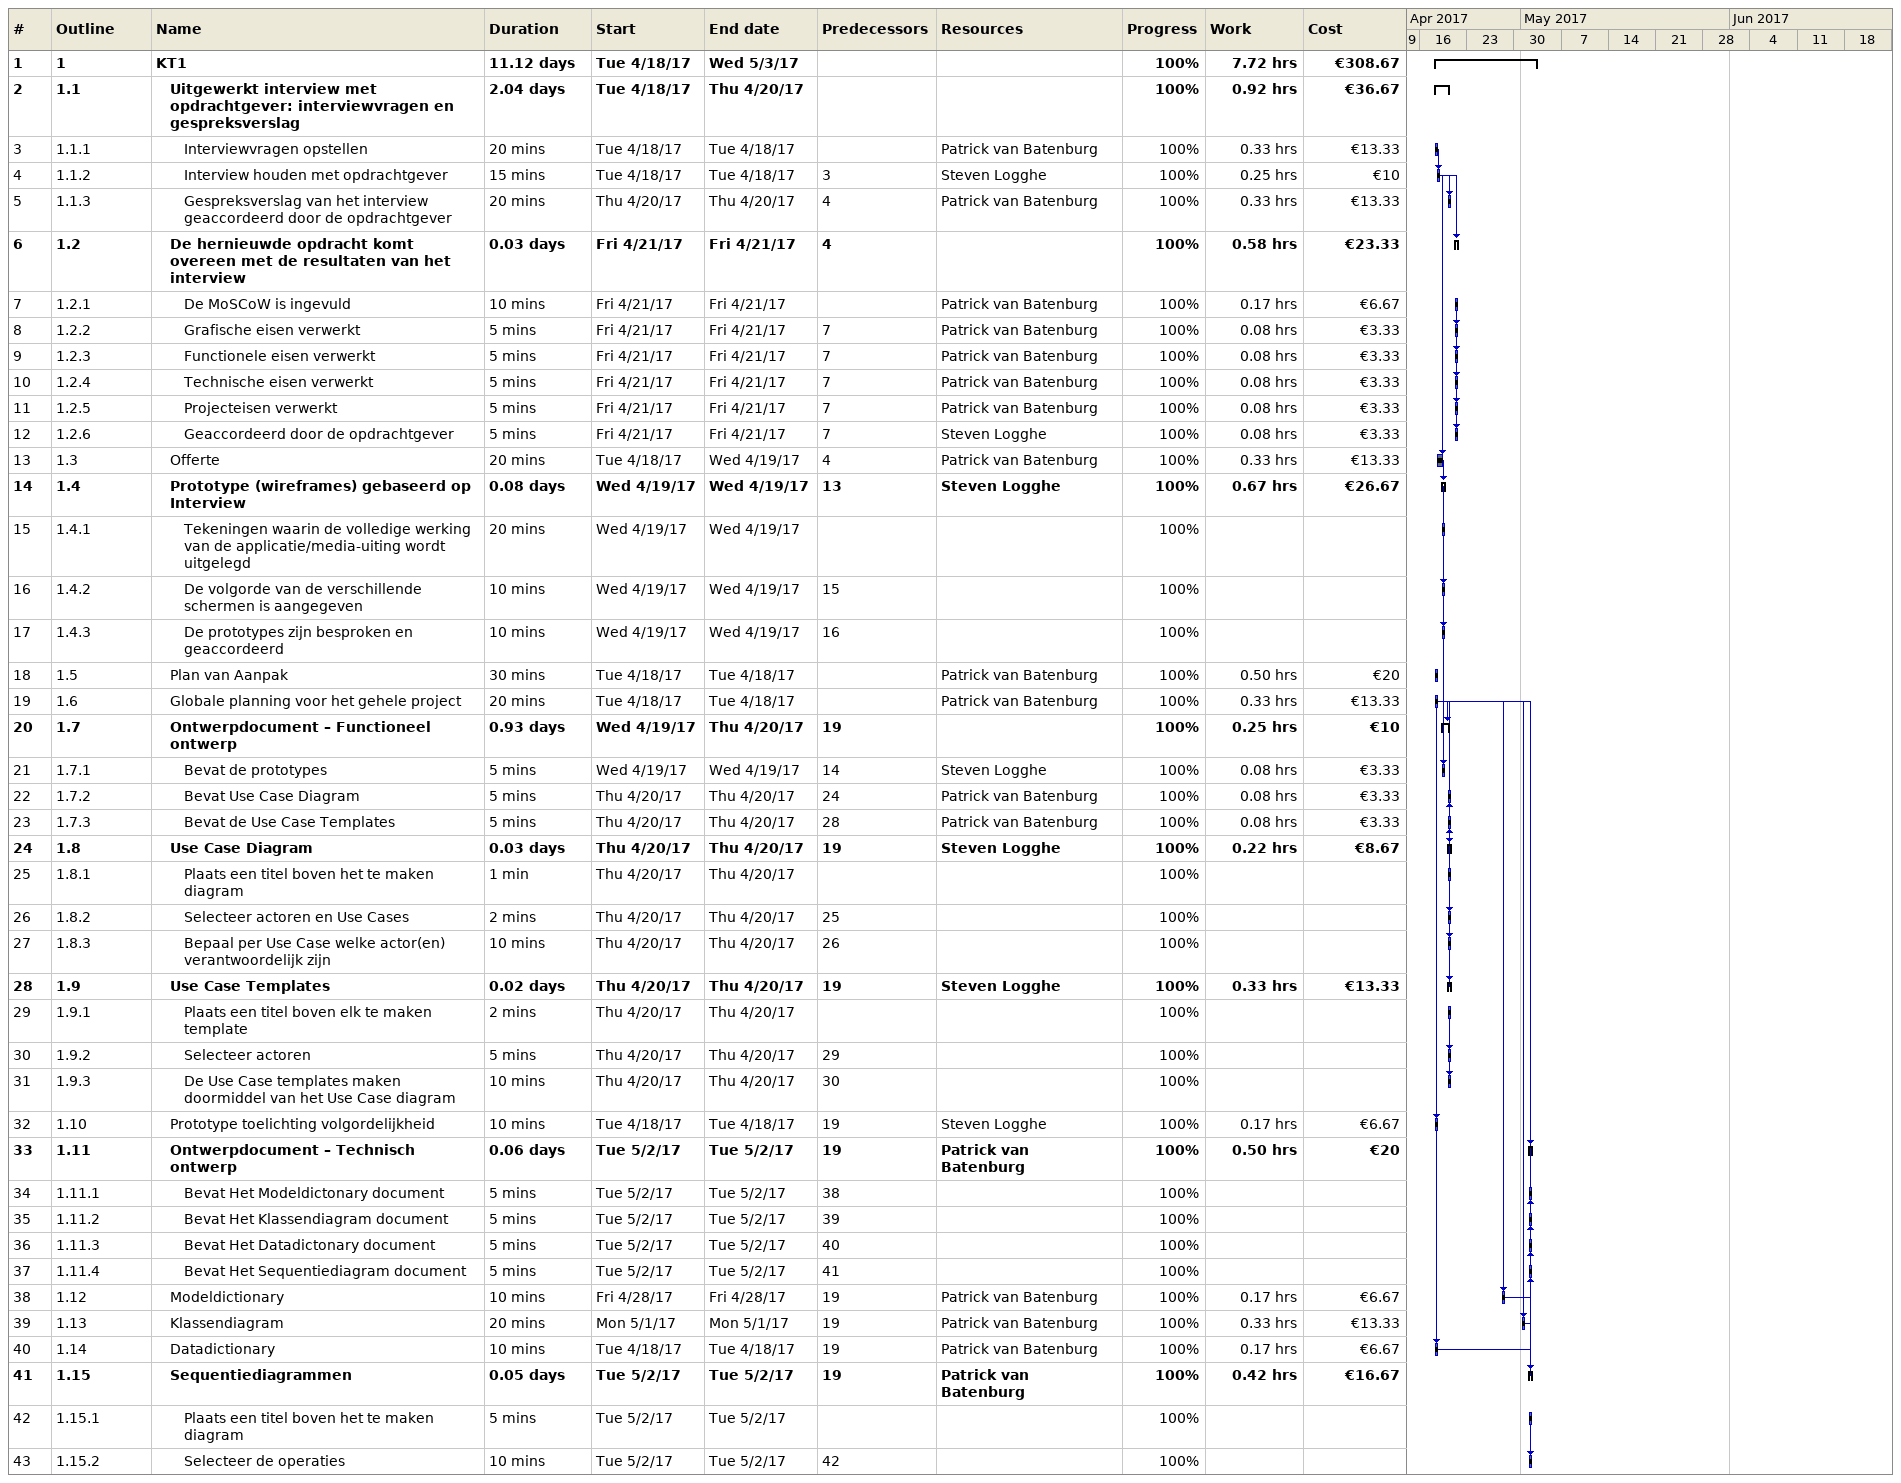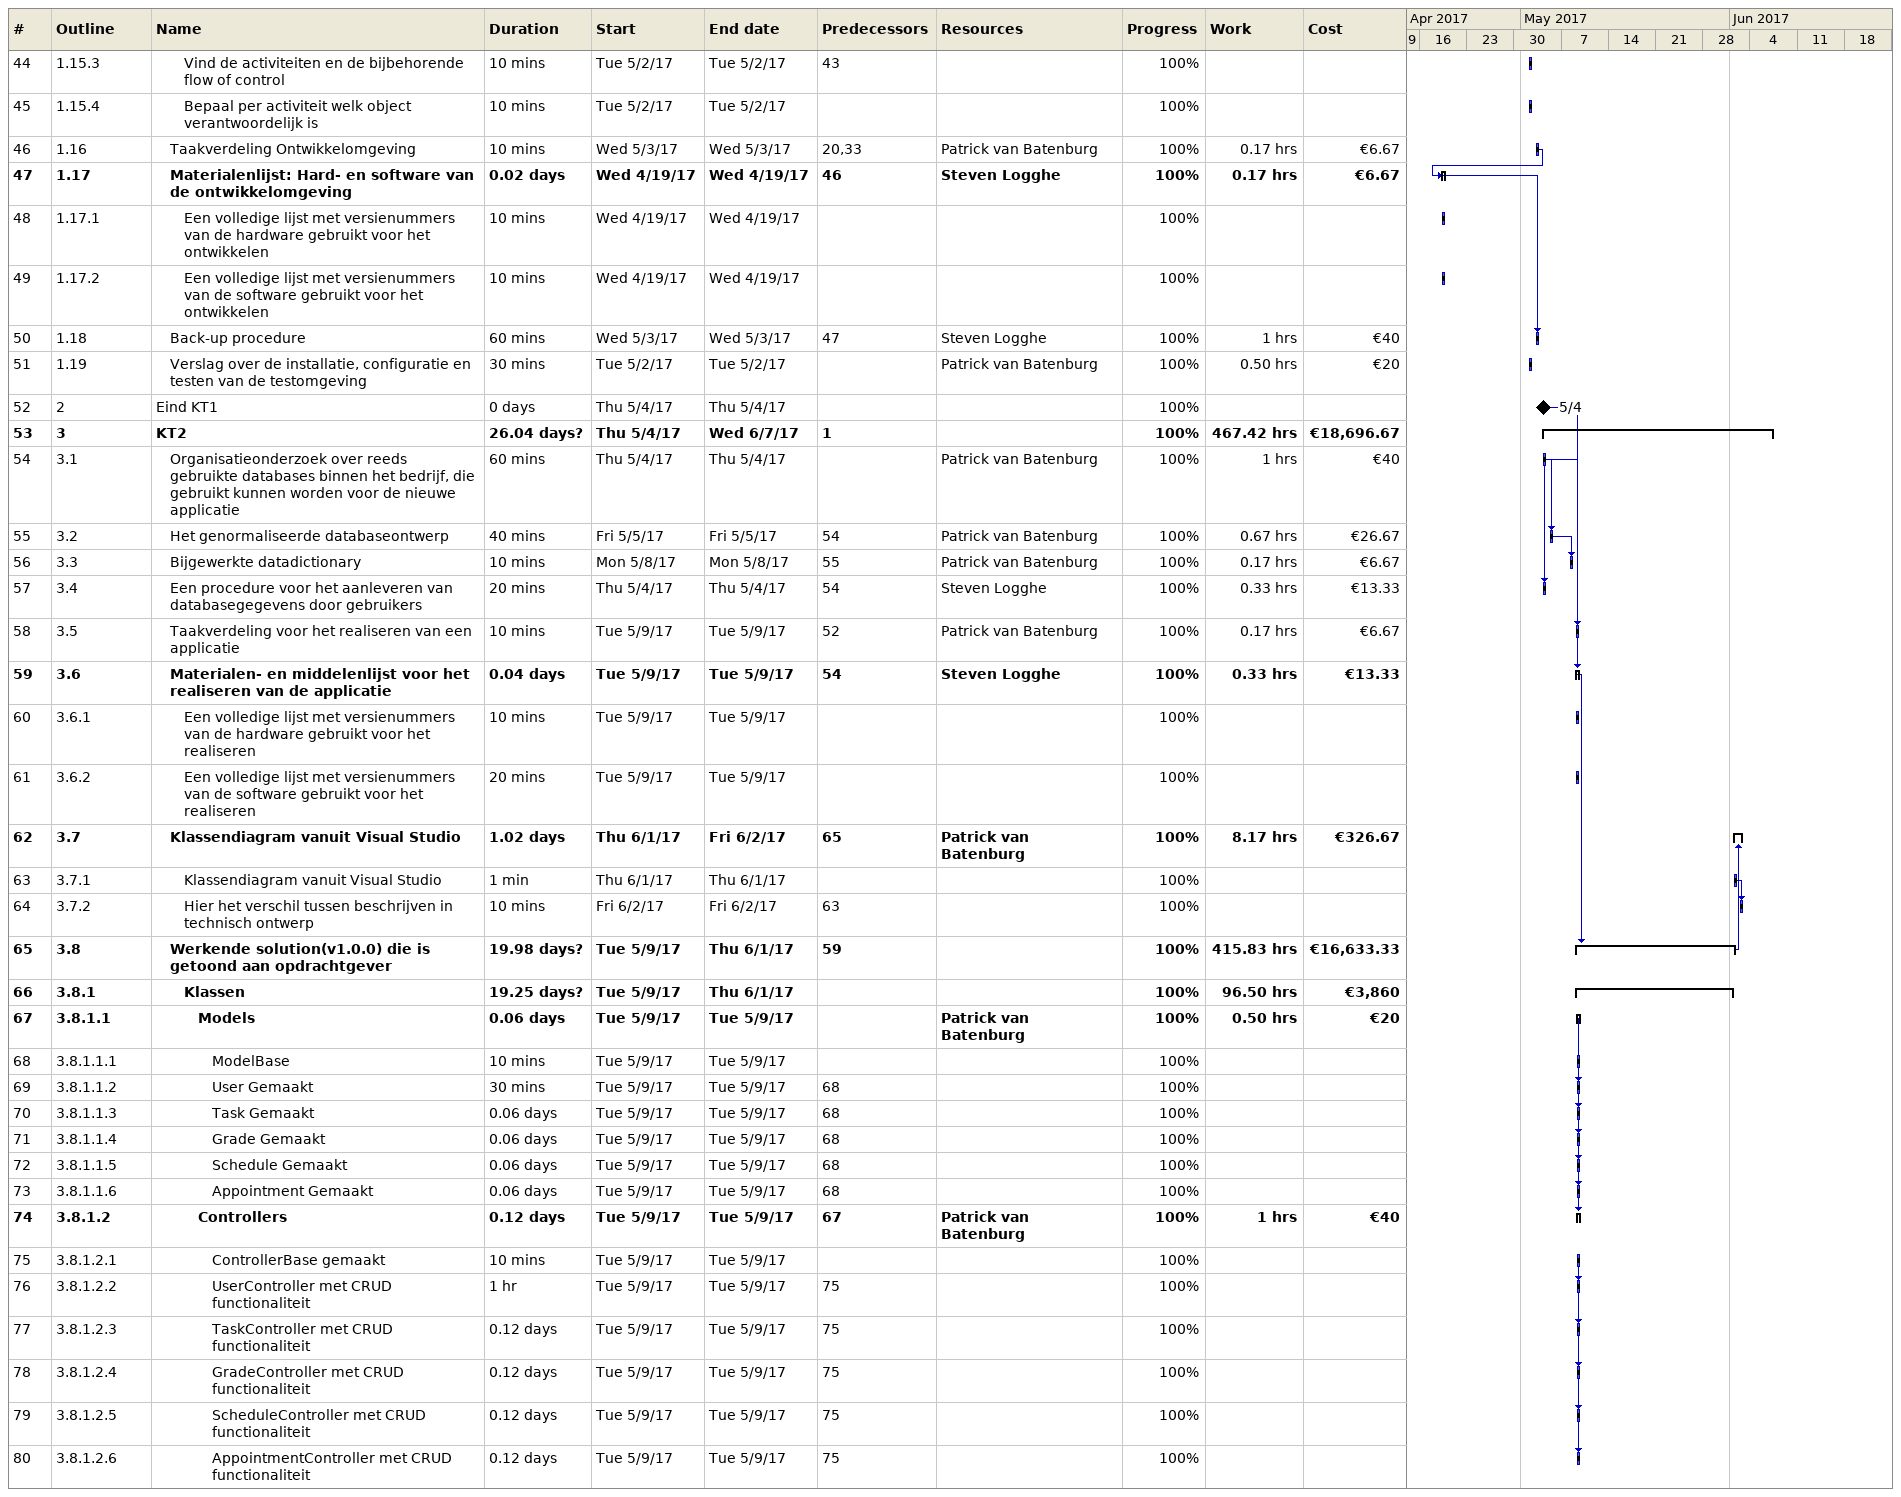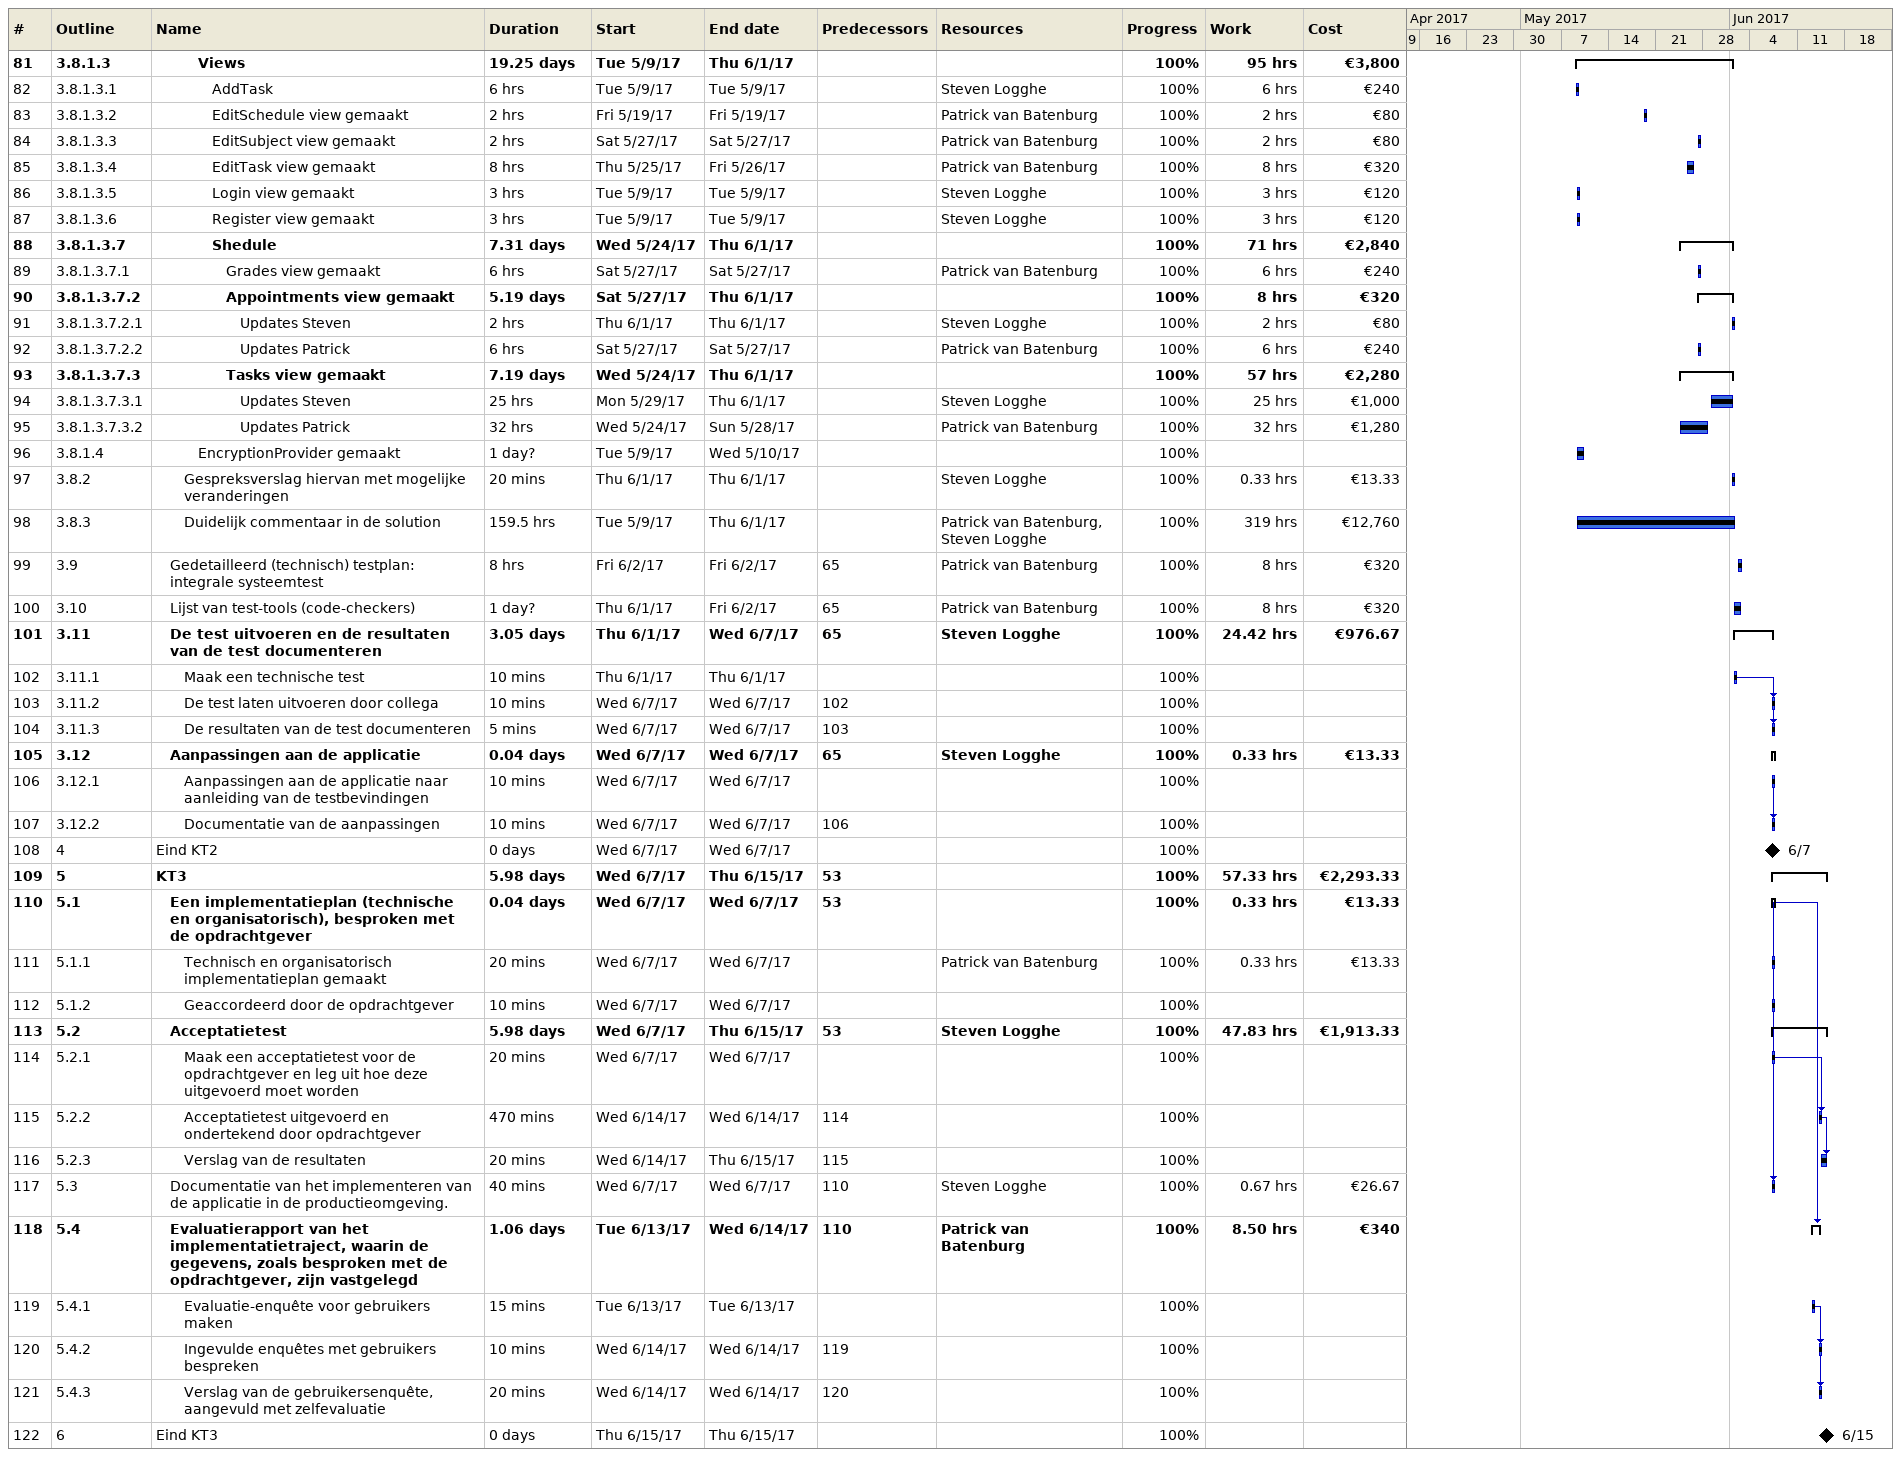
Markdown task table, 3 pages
| ID | WBS | Task | Duration | Start | Finish | Predecessors | Resources | % complete | Work (h) | Cost (€) |
|---|---|---|---|---|---|---|---|---|---|---|
| 1 | 1 | **KT1** | 11.12d | 2017-04-18 | 2017-05-03 |  |  | 100 | 7.72 | 308.67 |
| 2 | 1.1 | **Uitgewerkt interview met opdrachtgever: interviewvragen en gespreksverslag** | 2.04d | 2017-04-18 | 2017-04-20 |  |  | 100 | 0.92 | 36.67 |
| 3 | 1.1.1 | Interviewvragen opstellen | 20min | 2017-04-18 | 2017-04-18 |  | Patrick van Batenburg | 100 | 0.33 | 13.33 |
| 4 | 1.1.2 | Interview houden met opdrachtgever | 15min | 2017-04-18 | 2017-04-18 | 3 | Steven Logghe | 100 | 0.25 | 10 |
| 5 | 1.1.3 | Gespreksverslag van het interview geaccordeerd door de opdrachtgever | 20min | 2017-04-20 | 2017-04-20 | 4 | Patrick van Batenburg | 100 | 0.33 | 13.33 |
| 6 | 1.2 | **De hernieuwde opdracht komt overeen met de resultaten van het interview** | 0.03d | 2017-04-21 | 2017-04-21 | 4 |  | 100 | 0.58 | 23.33 |
| 7 | 1.2.1 | De MoSCoW is ingevuld | 10min | 2017-04-21 | 2017-04-21 |  | Patrick van Batenburg | 100 | 0.17 | 6.67 |
| 8 | 1.2.2 | Grafische eisen verwerkt | 5min | 2017-04-21 | 2017-04-21 | 7 | Patrick van Batenburg | 100 | 0.08 | 3.33 |
| 9 | 1.2.3 | Functionele eisen verwerkt | 5min | 2017-04-21 | 2017-04-21 | 7 | Patrick van Batenburg | 100 | 0.08 | 3.33 |
| 10 | 1.2.4 | Technische eisen verwerkt | 5min | 2017-04-21 | 2017-04-21 | 7 | Patrick van Batenburg | 100 | 0.08 | 3.33 |
| 11 | 1.2.5 | Projecteisen verwerkt | 5min | 2017-04-21 | 2017-04-21 | 7 | Patrick van Batenburg | 100 | 0.08 | 3.33 |
| 12 | 1.2.6 | Geaccordeerd door de opdrachtgever | 5min | 2017-04-21 | 2017-04-21 | 7 | Steven Logghe | 100 | 0.08 | 3.33 |
| 13 | 1.3 | Offerte | 20min | 2017-04-18 | 2017-04-19 | 4 | Patrick van Batenburg | 100 | 0.33 | 13.33 |
| 14 | 1.4 | **Prototype (wireframes) gebaseerd op Interview** | 0.08d | 2017-04-19 | 2017-04-19 | 13 | Steven Logghe | 100 | 0.67 | 26.67 |
| 15 | 1.4.1 | Tekeningen waarin de volledige werking van de applicatie/media-uiting wordt uitgelegd | 20min | 2017-04-19 | 2017-04-19 |  |  | 100 |  |  |
| 16 | 1.4.2 | De volgorde van de verschillende schermen is aangegeven | 10min | 2017-04-19 | 2017-04-19 | 15 |  | 100 |  |  |
| 17 | 1.4.3 | De prototypes zijn besproken en geaccordeerd | 10min | 2017-04-19 | 2017-04-19 | 16 |  | 100 |  |  |
| 18 | 1.5 | Plan van Aanpak | 30min | 2017-04-18 | 2017-04-18 |  | Patrick van Batenburg | 100 | 0.50 | 20 |
| 19 | 1.6 | Globale planning voor het gehele project | 20min | 2017-04-18 | 2017-04-18 |  | Patrick van Batenburg | 100 | 0.33 | 13.33 |
| 20 | 1.7 | **Ontwerpdocument – Functioneel ontwerp** | 0.93d | 2017-04-19 | 2017-04-20 | 19 |  | 100 | 0.25 | 10 |
| 21 | 1.7.1 | Bevat de prototypes | 5min | 2017-04-19 | 2017-04-19 | 14 | Steven Logghe | 100 | 0.08 | 3.33 |
| 22 | 1.7.2 | Bevat Use Case Diagram | 5min | 2017-04-20 | 2017-04-20 | 24 | Patrick van Batenburg | 100 | 0.08 | 3.33 |
| 23 | 1.7.3 | Bevat de Use Case Templates | 5min | 2017-04-20 | 2017-04-20 | 28 | Patrick van Batenburg | 100 | 0.08 | 3.33 |
| 24 | 1.8 | **Use Case Diagram** | 0.03d | 2017-04-20 | 2017-04-20 | 19 | Steven Logghe | 100 | 0.22 | 8.67 |
| 25 | 1.8.1 | Plaats een titel boven het te maken diagram | 1min | 2017-04-20 | 2017-04-20 |  |  | 100 |  |  |
| 26 | 1.8.2 | Selecteer actoren en Use Cases | 2min | 2017-04-20 | 2017-04-20 | 25 |  | 100 |  |  |
| 27 | 1.8.3 | Bepaal per Use Case welke actor(en) verantwoordelijk zijn | 10min | 2017-04-20 | 2017-04-20 | 26 |  | 100 |  |  |
| 28 | 1.9 | **Use Case Templates** | 0.02d | 2017-04-20 | 2017-04-20 | 19 | Steven Logghe | 100 | 0.33 | 13.33 |
| 29 | 1.9.1 | Plaats een titel boven elk te maken template | 2min | 2017-04-20 | 2017-04-20 |  |  | 100 |  |  |
| 30 | 1.9.2 | Selecteer actoren | 5min | 2017-04-20 | 2017-04-20 | 29 |  | 100 |  |  |
| 31 | 1.9.3 | De Use Case templates maken doormiddel van het Use Case diagram | 10min | 2017-04-20 | 2017-04-20 | 30 |  | 100 |  |  |
| 32 | 1.10 | Prototype toelichting volgordelijkheid | 10min | 2017-04-18 | 2017-04-18 | 19 | Steven Logghe | 100 | 0.17 | 6.67 |
| 33 | 1.11 | **Ontwerpdocument – Technisch ontwerp** | 0.06d | 2017-05-02 | 2017-05-02 | 19 | Patrick van Batenburg | 100 | 0.50 | 20 |
| 34 | 1.11.1 | Bevat Het Modeldictonary document | 5min | 2017-05-02 | 2017-05-02 | 38 |  | 100 |  |  |
| 35 | 1.11.2 | Bevat Het Klassendiagram document | 5min | 2017-05-02 | 2017-05-02 | 39 |  | 100 |  |  |
| 36 | 1.11.3 | Bevat Het Datadictonary document | 5min | 2017-05-02 | 2017-05-02 | 40 |  | 100 |  |  |
| 37 | 1.11.4 | Bevat Het Sequentiediagram document | 5min | 2017-05-02 | 2017-05-02 | 41 |  | 100 |  |  |
| 38 | 1.12 | Modeldictionary | 10min | 2017-04-28 | 2017-04-28 | 19 | Patrick van Batenburg | 100 | 0.17 | 6.67 |
| 39 | 1.13 | Klassendiagram | 20min | 2017-05-01 | 2017-05-01 | 19 | Patrick van Batenburg | 100 | 0.33 | 13.33 |
| 40 | 1.14 | Datadictionary | 10min | 2017-04-18 | 2017-04-18 | 19 | Patrick van Batenburg | 100 | 0.17 | 6.67 |
| 41 | 1.15 | **Sequentiediagrammen** | 0.05d | 2017-05-02 | 2017-05-02 | 19 | Patrick van Batenburg | 100 | 0.42 | 16.67 |
| 42 | 1.15.1 | Plaats een titel boven het te maken diagram | 5min | 2017-05-02 | 2017-05-02 |  |  | 100 |  |  |
| 43 | 1.15.2 | Selecteer de operaties | 10min | 2017-05-02 | 2017-05-02 | 42 |  | 100 |  |  |
| 44 | 1.15.3 | Vind de activiteiten en de bijbehorende flow of control | 10min | 2017-05-02 | 2017-05-02 | 43 |  | 100 |  |  |
| 45 | 1.15.4 | Bepaal per activiteit welk object verantwoordelijk is | 10min | 2017-05-02 | 2017-05-02 |  |  | 100 |  |  |
| 46 | 1.16 | Taakverdeling Ontwikkelomgeving | 10min | 2017-05-03 | 2017-05-03 | 20, 33 | Patrick van Batenburg | 100 | 0.17 | 6.67 |
| 47 | 1.17 | **Materialenlijst: Hard- en software van de ontwikkelomgeving** | 0.02d | 2017-04-19 | 2017-04-19 | 46 | Steven Logghe | 100 | 0.17 | 6.67 |
| 48 | 1.17.1 | Een volledige lijst met versienummers van de hardware gebruikt voor het ontwikkelen | 10min | 2017-04-19 | 2017-04-19 |  |  | 100 |  |  |
| 49 | 1.17.2 | Een volledige lijst met versienummers van de software gebruikt voor het ontwikkelen | 10min | 2017-04-19 | 2017-04-19 |  |  | 100 |  |  |
| 50 | 1.18 | Back-up procedure | 60min | 2017-05-03 | 2017-05-03 | 47 | Steven Logghe | 100 | 1 | 40 |
| 51 | 1.19 | Verslag over de installatie, configuratie en testen van de testomgeving | 30min | 2017-05-02 | 2017-05-02 |  | Patrick van Batenburg | 100 | 0.50 | 20 |
| 52 | 2 | Eind KT1 | 0d | 2017-05-04 | 2017-05-04 |  |  | 100 |  |  |
| 53 | 3 | **KT2** | 26.04d? | 2017-05-04 | 2017-06-07 | 1 |  | 100 | 467.42 | 18696.67 |
| 54 | 3.1 | Organisatieonderzoek over reeds gebruikte databases binnen het bedrijf, die gebruikt kunnen worden voor de nieuwe applicatie | 60min | 2017-05-04 | 2017-05-04 |  | Patrick van Batenburg | 100 | 1 | 40 |
| 55 | 3.2 | Het genormaliseerde databaseontwerp | 40min | 2017-05-05 | 2017-05-05 | 54 | Patrick van Batenburg | 100 | 0.67 | 26.67 |
| 56 | 3.3 | Bijgewerkte datadictionary | 10min | 2017-05-08 | 2017-05-08 | 55 | Patrick van Batenburg | 100 | 0.17 | 6.67 |
| 57 | 3.4 | Een procedure voor het aanleveren van databasegegevens door gebruikers | 20min | 2017-05-04 | 2017-05-04 | 54 | Steven Logghe | 100 | 0.33 | 13.33 |
| 58 | 3.5 | Taakverdeling voor het realiseren van een applicatie | 10min | 2017-05-09 | 2017-05-09 | 52 | Patrick van Batenburg | 100 | 0.17 | 6.67 |
| 59 | 3.6 | **Materialen- en middelenlijst voor het realiseren van de applicatie** | 0.04d | 2017-05-09 | 2017-05-09 | 54 | Steven Logghe | 100 | 0.33 | 13.33 |
| 60 | 3.6.1 | Een volledige lijst met versienummers van de hardware gebruikt voor het realiseren | 10min | 2017-05-09 | 2017-05-09 |  |  | 100 |  |  |
| 61 | 3.6.2 | Een volledige lijst met versienummers van de software gebruikt voor het realiseren | 20min | 2017-05-09 | 2017-05-09 |  |  | 100 |  |  |
| 62 | 3.7 | **Klassendiagram vanuit Visual Studio** | 1.02d | 2017-06-01 | 2017-06-02 | 65 | Patrick van Batenburg | 100 | 8.17 | 326.67 |
| 63 | 3.7.1 | Klassendiagram vanuit Visual Studio | 1min | 2017-06-01 | 2017-06-01 |  |  | 100 |  |  |
| 64 | 3.7.2 | Hier het verschil tussen beschrijven in technisch ontwerp | 10min | 2017-06-02 | 2017-06-02 | 63 |  | 100 |  |  |
| 65 | 3.8 | **Werkende solution(v1.0.0) die is getoond aan opdrachtgever** | 19.98d? | 2017-05-09 | 2017-06-01 | 59 |  | 100 | 415.83 | 16633.33 |
| 66 | 3.8.1 | **Klassen** | 19.25d? | 2017-05-09 | 2017-06-01 |  |  | 100 | 96.50 | 3860 |
| 67 | 3.8.1.1 | **Models** | 0.06d | 2017-05-09 | 2017-05-09 |  | Patrick van Batenburg | 100 | 0.50 | 20 |
| 68 | 3.8.1.1.1 | ModelBase | 10min | 2017-05-09 | 2017-05-09 |  |  | 100 |  |  |
| 69 | 3.8.1.1.2 | User Gemaakt | 30min | 2017-05-09 | 2017-05-09 | 68 |  | 100 |  |  |
| 70 | 3.8.1.1.3 | Task Gemaakt | 0.06d | 2017-05-09 | 2017-05-09 | 68 |  | 100 |  |  |
| 71 | 3.8.1.1.4 | Grade Gemaakt | 0.06d | 2017-05-09 | 2017-05-09 | 68 |  | 100 |  |  |
| 72 | 3.8.1.1.5 | Schedule Gemaakt | 0.06d | 2017-05-09 | 2017-05-09 | 68 |  | 100 |  |  |
| 73 | 3.8.1.1.6 | Appointment Gemaakt | 0.06d | 2017-05-09 | 2017-05-09 | 68 |  | 100 |  |  |
| 74 | 3.8.1.2 | **Controllers** | 0.12d | 2017-05-09 | 2017-05-09 | 67 | Patrick van Batenburg | 100 | 1 | 40 |
| 75 | 3.8.1.2.1 | ControllerBase gemaakt | 10min | 2017-05-09 | 2017-05-09 |  |  | 100 |  |  |
| 76 | 3.8.1.2.2 | UserController met CRUD functionaliteit | 1h | 2017-05-09 | 2017-05-09 | 75 |  | 100 |  |  |
| 77 | 3.8.1.2.3 | TaskController met CRUD functionaliteit | 0.12d | 2017-05-09 | 2017-05-09 | 75 |  | 100 |  |  |
| 78 | 3.8.1.2.4 | GradeController met CRUD functionaliteit | 0.12d | 2017-05-09 | 2017-05-09 | 75 |  | 100 |  |  |
| 79 | 3.8.1.2.5 | ScheduleController met CRUD functionaliteit | 0.12d | 2017-05-09 | 2017-05-09 | 75 |  | 100 |  |  |
| 80 | 3.8.1.2.6 | AppointmentController met CRUD functionaliteit | 0.12d | 2017-05-09 | 2017-05-09 | 75 |  | 100 |  |  |
| 81 | 3.8.1.3 | **Views** | 19.25d | 2017-05-09 | 2017-06-01 |  |  | 100 | 95 | 3800 |
| 82 | 3.8.1.3.1 | AddTask | 6h | 2017-05-09 | 2017-05-09 |  | Steven Logghe | 100 | 6 | 240 |
| 83 | 3.8.1.3.2 | EditSchedule view gemaakt | 2h | 2017-05-19 | 2017-05-19 |  | Patrick van Batenburg | 100 | 2 | 80 |
| 84 | 3.8.1.3.3 | EditSubject view gemaakt | 2h | 2017-05-27 | 2017-05-27 |  | Patrick van Batenburg | 100 | 2 | 80 |
| 85 | 3.8.1.3.4 | EditTask view gemaakt | 8h | 2017-05-25 | 2017-05-26 |  | Patrick van Batenburg | 100 | 8 | 320 |
| 86 | 3.8.1.3.5 | Login view gemaakt | 3h | 2017-05-09 | 2017-05-09 |  | Steven Logghe | 100 | 3 | 120 |
| 87 | 3.8.1.3.6 | Register view gemaakt | 3h | 2017-05-09 | 2017-05-09 |  | Steven Logghe | 100 | 3 | 120 |
| 88 | 3.8.1.3.7 | **Shedule** | 7.31d | 2017-05-24 | 2017-06-01 |  |  | 100 | 71 | 2840 |
| 89 | 3.8.1.3.7.1 | Grades view gemaakt | 6h | 2017-05-27 | 2017-05-27 |  | Patrick van Batenburg | 100 | 6 | 240 |
| 90 | 3.8.1.3.7.2 | **Appointments view gemaakt** | 5.19d | 2017-05-27 | 2017-06-01 |  |  | 100 | 8 | 320 |
| 91 | 3.8.1.3.7.2.1 | Updates Steven | 2h | 2017-06-01 | 2017-06-01 |  | Steven Logghe | 100 | 2 | 80 |
| 92 | 3.8.1.3.7.2.2 | Updates Patrick | 6h | 2017-05-27 | 2017-05-27 |  | Patrick van Batenburg | 100 | 6 | 240 |
| 93 | 3.8.1.3.7.3 | **Tasks view gemaakt** | 7.19d | 2017-05-24 | 2017-06-01 |  |  | 100 | 57 | 2280 |
| 94 | 3.8.1.3.7.3.1 | Updates Steven | 25h | 2017-05-29 | 2017-06-01 |  | Steven Logghe | 100 | 25 | 1000 |
| 95 | 3.8.1.3.7.3.2 | Updates Patrick | 32h | 2017-05-24 | 2017-05-28 |  | Patrick van Batenburg | 100 | 32 | 1280 |
| 96 | 3.8.1.4 | EncryptionProvider gemaakt | 1d? | 2017-05-09 | 2017-05-10 |  |  | 100 |  |  |
| 97 | 3.8.2 | Gespreksverslag hiervan met mogelijke veranderingen | 20min | 2017-06-01 | 2017-06-01 |  | Steven Logghe | 100 | 0.33 | 13.33 |
| 98 | 3.8.3 | Duidelijk commentaar in de solution | 159.5h | 2017-05-09 | 2017-06-01 |  | Patrick van Batenburg, Steven Logghe | 100 | 319 | 12760 |
| 99 | 3.9 | Gedetailleerd (technisch) testplan: integrale systeemtest | 8h | 2017-06-02 | 2017-06-02 | 65 | Patrick van Batenburg | 100 | 8 | 320 |
| 100 | 3.10 | Lijst van test-tools (code-checkers) | 1d? | 2017-06-01 | 2017-06-02 | 65 | Patrick van Batenburg | 100 | 8 | 320 |
| 101 | 3.11 | **De test uitvoeren en de resultaten van de test documenteren** | 3.05d | 2017-06-01 | 2017-06-07 | 65 | Steven Logghe | 100 | 24.42 | 976.67 |
| 102 | 3.11.1 | Maak een technische test | 10min | 2017-06-01 | 2017-06-01 |  |  | 100 |  |  |
| 103 | 3.11.2 | De test laten uitvoeren door collega | 10min | 2017-06-07 | 2017-06-07 | 102 |  | 100 |  |  |
| 104 | 3.11.3 | De resultaten van de test documenteren | 5min | 2017-06-07 | 2017-06-07 | 103 |  | 100 |  |  |
| 105 | 3.12 | **Aanpassingen aan de applicatie** | 0.04d | 2017-06-07 | 2017-06-07 | 65 | Steven Logghe | 100 | 0.33 | 13.33 |
| 106 | 3.12.1 | Aanpassingen aan de applicatie naar aanleiding van de testbevindingen | 10min | 2017-06-07 | 2017-06-07 |  |  | 100 |  |  |
| 107 | 3.12.2 | Documentatie van de aanpassingen | 10min | 2017-06-07 | 2017-06-07 | 106 |  | 100 |  |  |
| 108 | 4 | Eind KT2 | 0d | 2017-06-07 | 2017-06-07 |  |  | 100 |  |  |
| 109 | 5 | **KT3** | 5.98d | 2017-06-07 | 2017-06-15 | 53 |  | 100 | 57.33 | 2293.33 |
| 110 | 5.1 | **Een implementatieplan (technische en organisatorisch), besproken met de opdrachtgever** | 0.04d | 2017-06-07 | 2017-06-07 | 53 |  | 100 | 0.33 | 13.33 |
| 111 | 5.1.1 | Technisch en organisatorisch implementatieplan gemaakt | 20min | 2017-06-07 | 2017-06-07 |  | Patrick van Batenburg | 100 | 0.33 | 13.33 |
| 112 | 5.1.2 | Geaccordeerd door de opdrachtgever | 10min | 2017-06-07 | 2017-06-07 |  |  | 100 |  |  |
| 113 | 5.2 | **Acceptatietest** | 5.98d | 2017-06-07 | 2017-06-15 | 53 | Steven Logghe | 100 | 47.83 | 1913.33 |
| 114 | 5.2.1 | Maak een acceptatietest voor de opdrachtgever en leg uit hoe deze uitgevoerd moet worden | 20min | 2017-06-07 | 2017-06-07 |  |  | 100 |  |  |
| 115 | 5.2.2 | Acceptatietest uitgevoerd en ondertekend door opdrachtgever | 470min | 2017-06-14 | 2017-06-14 | 114 |  | 100 |  |  |
| 116 | 5.2.3 | Verslag van de resultaten | 20min | 2017-06-14 | 2017-06-15 | 115 |  | 100 |  |  |
| 117 | 5.3 | Documentatie van het implementeren van de applicatie in de productieomgeving. | 40min | 2017-06-07 | 2017-06-07 | 110 | Steven Logghe | 100 | 0.67 | 26.67 |
| 118 | 5.4 | **Evaluatierapport van het implementatietraject, waarin de gegevens, zoals besproken met de opdrachtgever, zijn vastgelegd** | 1.06d | 2017-06-13 | 2017-06-14 | 110 | Patrick van Batenburg | 100 | 8.50 | 340 |
| 119 | 5.4.1 | Evaluatie-enquête voor gebruikers maken | 15min | 2017-06-13 | 2017-06-13 |  |  | 100 |  |  |
| 120 | 5.4.2 | Ingevulde enquêtes met gebruikers bespreken | 10min | 2017-06-14 | 2017-06-14 | 119 |  | 100 |  |  |
| 121 | 5.4.3 | Verslag van de gebruikersenquête, aangevuld met zelfevaluatie | 20min | 2017-06-14 | 2017-06-14 | 120 |  | 100 |  |  |
| 122 | 6 | Eind KT3 | 0d | 2017-06-15 | 2017-06-15 |  |  | 100 |  |  |
